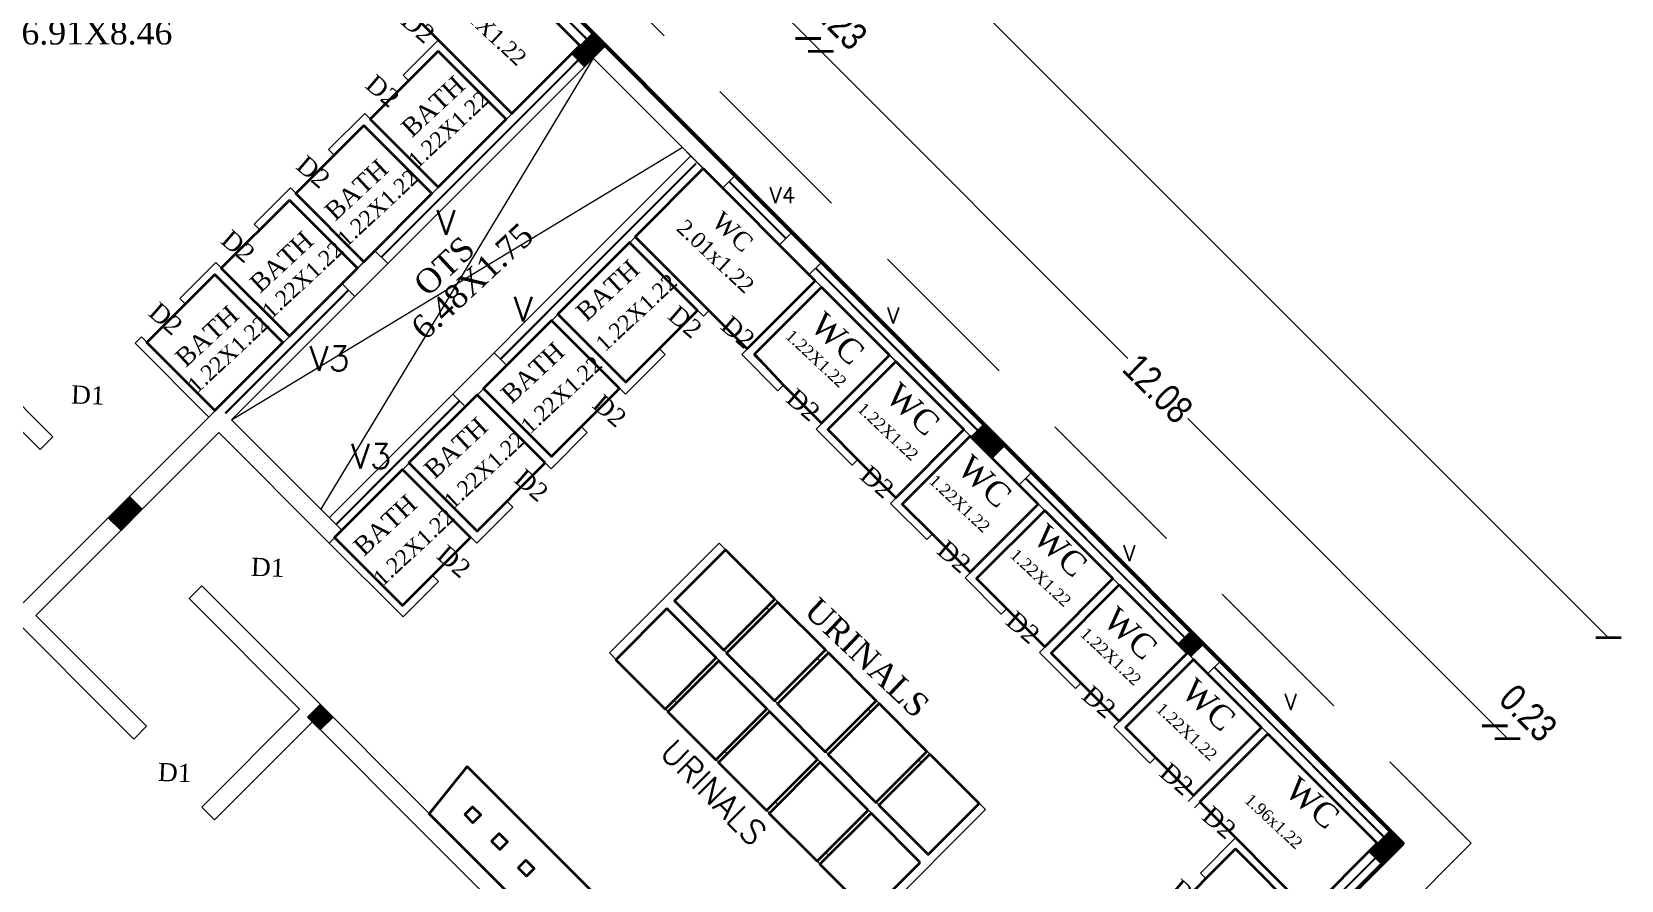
# Model space of a CAD drawing. Header units: metres. Extents: x 43 to 977, y 102 to 459.
# Drawn here: x 700.64 to 720.78, y 238.28 to 249.02 of the extents above; entities that cross this region are included whole.
import ezdxf

# ---------------------------------------------------------------- set-up
doc = ezdxf.new("R2010")
doc.units = ezdxf.units.M
doc.header["$MEASUREMENT"] = 0
doc.header["$PDMODE"] = 3
doc.linetypes.add('HIDDEN', pattern=[0.375, 0.25, -0.125])
doc.layers.get('0').update_dxf_attribs({"lineweight": 0})
doc.layers.get('Defpoints').update_dxf_attribs({"lineweight": 0})
doc.layers.add('BLK_1_FLR_2_BLT_UP_AREA_EXISTING', color=10, linetype='Continuous')
for name, color, linetype, lineweight in [('BLK_1_FLR_2_URINAL', 4, 'Continuous', 35), ('BLK_1_FLR_2_WASH', 4, 'Continuous', 35), ('BLK_1_FLR_2_WATER_CLOSET', 4, 'Continuous', 35), ('Column', 1, 'Continuous', 0), ('fence', 15, 'Continuous', 0), ('hatch', 7, 'Continuous', 0), ('ILAND', 7, 'Continuous', 0), ('TEXT', 130, 'Continuous', 0), ('WALL', 7, 'Continuous', 0), ('WIN', 13, 'Continuous', 0)]:
    doc.layers.add(name, color=color, linetype=linetype, lineweight=lineweight)
doc.styles.get("Standard").update_dxf_attribs({"font": 'romans.shx'})
doc.styles.add('style2', font='romantic.ttf')
doc.styles.add('visa', font='swissc.ttf')
doc.dimstyles.new('o3', dxfattribs={"dimscale": 0.23, "dimtxt": 0.9, "dimasz": 1, "dimexe": 5, "dimexo": 9, "dimgap": 0.23, "dimtad": 0, "dimzin": 3, "dimdsep": 46, "dimtxsty": 'visa', "dimblk": 'ARCHTICK', "dimcen": 0.09, "dimse1": 1, "dimse2": 1, "dimclrd": 7, "dimclre": 256, "dimclrt": 7, "dimadec": 0, "dimazin": 0, "dimtfac": 0.23, "dimtofl": 0, "dimtmove": 2, "dimatfit": 1, "dimldrblk": 'ARCHTICK', "dimfxl": 0, "dimtolj": 1, "dimtzin": 0, "dimarcsym": 0})
pattern_1 = [(135, (6078.251681, 1819.4022163), (0.0022447263868, 0.0022447263868), [])]

# ---------------------------------------------------------------- blocks, each defined once
blk = doc.blocks.new('_ArchTick')
at = {"color": 0, "const_width": 0.15}
blk.add_lwpolyline([(-0.5, -0.5), (0.5, 0.5)], dxfattribs=at)
blk = doc.blocks.new('*D301')
at = {"layer": 'Defpoints', "color": 0, "lineweight": 30}
for p in [(699.883, 254.96), (709.077, 250.337), (706.415, 247.674)]:
    blk.add_point(p, dxfattribs=at)
at = {"layer": 'WALL', "color": 7, "lineweight": -2}
for p, q in [((702.169, 257.245), (705.316, 254.098)), ((709.077, 250.337), (705.93, 253.484))]:
    blk.add_line(p, q, dxfattribs=at)
at = {"layer": 'WALL', "color": 7, "lineweight": -2, "xscale": 0.23, "yscale": 0.23, "zscale": 0.23}
for p, rotation in [((702.169, 257.245), 135.0000000061167), ((709.077, 250.337), 315.0000000061167)]:
    blk.add_blockref('_ArchTick', p, dxfattribs=dict(at, rotation=rotation))
at = {"layer": 'WALL', "color": 7, "insert": (705.623, 253.791), "char_height": 0.345, "attachment_point": 5, "rotation": 315, "style": 'visa'}
blk.add_mtext('\\A1;9.77', dxfattribs=at)
blk = doc.blocks.new('*D302')
at = {"layer": 'Defpoints', "color": 0, "lineweight": 30}
for p in [(709.239, 250.175), (706.415, 247.674), (706.605, 247.541)]:
    blk.add_point(p, dxfattribs=at)
at = {"layer": 'WALL', "color": 7, "lineweight": -2}
blk.add_line((709.077, 250.337), (709.239, 250.175), dxfattribs=at)
at = {"layer": 'WALL', "color": 7, "lineweight": -2, "xscale": 0.23, "yscale": 0.23, "zscale": 0.23}
for p, rotation in [((709.077, 250.337), 135.0000000061167), ((709.239, 250.175), 315.0000000061167)]:
    blk.add_blockref('_ArchTick', p, dxfattribs=dict(at, rotation=rotation))
at = {"layer": 'WALL', "color": 7, "insert": (709.483, 250.518), "char_height": 0.345, "attachment_point": 5, "rotation": 315, "style": 'visa'}
blk.add_mtext('\\A1;0.23', dxfattribs=at)
blk = doc.blocks.new('*D303')
at = {"layer": 'Defpoints', "color": 0, "lineweight": 30}
for p in [(710.477, 248.937), (706.605, 247.541), (707.694, 246.153)]:
    blk.add_point(p, dxfattribs=at)
at = {"layer": 'WALL', "color": 7, "lineweight": -2}
for p, q in [((709.239, 250.175), (709.559, 249.855)), ((710.477, 248.937), (710.158, 249.256))]:
    blk.add_line(p, q, dxfattribs=at)
at = {"layer": 'WALL', "color": 7, "lineweight": -2, "xscale": 0.23, "yscale": 0.23, "zscale": 0.23}
for p, rotation in [((709.239, 250.175), 135.0000000061167), ((710.477, 248.937), 315.0000000061167)]:
    blk.add_blockref('_ArchTick', p, dxfattribs=dict(at, rotation=rotation))
at = {"layer": 'WALL', "color": 7, "insert": (709.858, 249.556), "char_height": 0.345, "attachment_point": 5, "rotation": 315, "style": 'visa'}
blk.add_mtext('\\A1;1.75', dxfattribs=at)
blk = doc.blocks.new('*D304')
at = {"layer": 'Defpoints', "color": 0, "lineweight": 30}
for p in [(710.639, 248.775), (707.694, 246.153), (707.872, 246.008)]:
    blk.add_point(p, dxfattribs=at)
at = {"layer": 'WALL', "color": 7, "lineweight": -2}
blk.add_line((710.477, 248.937), (710.639, 248.775), dxfattribs=at)
at = {"layer": 'WALL', "color": 7, "lineweight": -2, "xscale": 0.23, "yscale": 0.23, "zscale": 0.23}
for p, rotation in [((710.477, 248.937), 135.0000000061167), ((710.639, 248.775), 315.0000000061167)]:
    blk.add_blockref('_ArchTick', p, dxfattribs=dict(at, rotation=rotation))
at = {"layer": 'WALL', "color": 7, "insert": (710.862, 249.156), "char_height": 0.345, "attachment_point": 5, "rotation": 315, "style": 'visa'}
blk.add_mtext('\\A1;0.23', dxfattribs=at)
blk = doc.blocks.new('*D305')
at = {"layer": 'Defpoints', "color": 0, "lineweight": 30}
for p in [(707.872, 246.008), (719.179, 240.235), (716.837, 237.894)]:
    blk.add_point(p, dxfattribs=at)
at = {"layer": 'WALL', "color": 7, "lineweight": -2}
for p, q in [((710.639, 248.775), (714.527, 244.887)), ((719.179, 240.235), (715.29, 244.124))]:
    blk.add_line(p, q, dxfattribs=at)
at = {"layer": 'WALL', "color": 7, "lineweight": -2, "xscale": 0.23, "yscale": 0.23, "zscale": 0.23}
for p, rotation in [((710.639, 248.775), 135.0000000061167), ((719.179, 240.235), 315.0000000061167)]:
    blk.add_blockref('_ArchTick', p, dxfattribs=dict(at, rotation=rotation))
at = {"layer": 'WALL', "color": 7, "insert": (714.909, 244.505), "char_height": 0.345, "attachment_point": 5, "rotation": 315, "style": 'visa'}
blk.add_mtext('\\A1;12.08', dxfattribs=at)
blk = doc.blocks.new('*D306')
at = {"layer": 'Defpoints', "color": 0, "lineweight": 30}
for p in [(719.34, 240.074), (716.837, 237.894), (716.999, 237.732)]:
    blk.add_point(p, dxfattribs=at)
at = {"layer": 'WALL', "color": 7, "lineweight": -2}
blk.add_line((719.179, 240.235), (719.34, 240.074), dxfattribs=at)
at = {"layer": 'WALL', "color": 7, "lineweight": -2, "xscale": 0.23, "yscale": 0.23, "zscale": 0.23}
for p, rotation in [((719.179, 240.235), 135.0000000061167), ((719.34, 240.074), 315.0000000061167)]:
    blk.add_blockref('_ArchTick', p, dxfattribs=dict(at, rotation=rotation))
at = {"layer": 'WALL', "color": 7, "insert": (719.601, 240.397), "char_height": 0.345, "attachment_point": 5, "rotation": 315, "style": 'visa'}
blk.add_mtext('\\A1;0.23', dxfattribs=at)
blk = doc.blocks.new('*D320')
at = {"layer": 'Defpoints', "color": 0, "lineweight": 30}
for p in [(692.388, 264.371), (720.616, 241.35), (718.015, 238.748)]:
    blk.add_point(p, dxfattribs=at)
at = {"layer": 'WALL', "color": 7, "lineweight": -2}
for p, q in [((694.989, 266.973), (707.415, 254.549)), ((720.616, 241.35), (708.19, 253.774))]:
    blk.add_line(p, q, dxfattribs=at)
at = {"layer": 'WALL', "color": 7, "lineweight": -2, "xscale": 0.23, "yscale": 0.23, "zscale": 0.23}
for p, rotation in [((694.989, 266.973), 135.0046357792253), ((720.616, 241.35), 315.0046357792253)]:
    blk.add_blockref('_ArchTick', p, dxfattribs=dict(at, rotation=rotation))
at = {"layer": 'WALL', "color": 7, "insert": (707.803, 254.162), "char_height": 0.345, "attachment_point": 5, "rotation": 315.0046, "style": 'visa'}
blk.add_mtext('\\A1;36.24', dxfattribs=at)
blk = doc.blocks.new('*D350')
at = {"layer": 'Defpoints', "color": 0, "lineweight": 30}
for p in [(717.638, 239.125), (717.476, 238.964), (719.75, 237.013)]:
    blk.add_point(p, dxfattribs=at)
at = {"layer": 'WALL', "color": 7, "lineweight": -2}
blk.add_line((719.588, 236.851), (719.75, 237.013), dxfattribs=at)
at = {"layer": 'WALL', "color": 7, "lineweight": -2, "xscale": 0.23, "yscale": 0.23, "zscale": 0.23}
for p, rotation in [((719.588, 236.851), 225.0000000038842), ((719.75, 237.013), 45.0000000038842)]:
    blk.add_blockref('_ArchTick', p, dxfattribs=dict(at, rotation=rotation))
at = {"layer": 'WALL', "color": 7, "insert": (719.451, 237.172), "char_height": 0.345, "attachment_point": 5, "rotation": 45, "style": 'visa'}
blk.add_mtext('\\A1;0.23', dxfattribs=at)
blk = doc.blocks.new('*D351')
at = {"layer": 'Defpoints', "color": 0, "lineweight": 30}
for p in [(717.557, 238.883), (716.687, 238.028), (718.726, 235.989)]:
    blk.add_point(p, dxfattribs=at)
at = {"layer": 'WALL', "color": 7, "lineweight": -2}
for p, q in [((719.588, 236.851), (719.458, 236.72)), ((718.726, 235.989), (718.857, 236.12))]:
    blk.add_line(p, q, dxfattribs=at)
at = {"layer": 'WALL', "color": 7, "lineweight": -2, "xscale": 0.23, "yscale": 0.23, "zscale": 0.23}
for p, rotation in [((719.588, 236.851), 45.00000000405316), ((718.726, 235.989), 225.0000000040532)]:
    blk.add_blockref('_ArchTick', p, dxfattribs=dict(at, rotation=rotation))
at = {"layer": 'WALL', "color": 7, "insert": (719.157, 236.42), "char_height": 0.345, "attachment_point": 5, "rotation": 45, "style": 'visa'}
blk.add_mtext('\\A1;1.22', dxfattribs=at)
blk = doc.blocks.new('*D364')
at = {"layer": 'Defpoints', "color": 0, "lineweight": 30}
for p in [(717.853, 238.91), (720.298, 236.529), (705.867, 226.6)]:
    blk.add_point(p, dxfattribs=at)
at = {"layer": 'WALL', "color": 7, "lineweight": -2}
for p, q in [((720.298, 236.529), (714.681, 230.761)), ((708.312, 224.22), (713.929, 229.988))]:
    blk.add_line(p, q, dxfattribs=at)
at = {"layer": 'WALL', "color": 7, "lineweight": -2, "xscale": 0.23, "yscale": 0.23, "zscale": 0.23}
for p, rotation in [((720.298, 236.529), 45.76370791431038), ((708.312, 224.22), 225.7637079143104)]:
    blk.add_blockref('_ArchTick', p, dxfattribs=dict(at, rotation=rotation))
at = {"layer": 'WALL', "color": 7, "insert": (714.305, 230.375), "char_height": 0.345, "attachment_point": 5, "rotation": 45.7637, "style": 'visa'}
blk.add_mtext('\\A1;17.18', dxfattribs=at)

msp = doc.modelspace()

# ---------------------------------------------------------------- hatches: boundary and pattern name
at = {"layer": 'hatch'}
h = msp.add_hatch(dxfattribs=at)
h.set_pattern_fill('ANSI31', color=256, scale=0.025396, angle=90, style=0)
h.set_pattern_definition(pattern_1)
h.paths.add_polyline_path([(707.48246, 248.74168), (707.64408, 248.58006), (707.91345, 248.84943), (707.75183, 249.01105)])
h = msp.add_hatch(dxfattribs=at)
h.set_pattern_fill('ANSI31', color=256, scale=0.025396, angle=90, style=0)
h.set_pattern_definition(pattern_1)
h.paths.add_polyline_path([(707.48246, 248.74168), (707.64408, 248.58006), (707.91345, 248.84943), (707.75183, 249.01105)])
h = msp.add_hatch(dxfattribs=at)
h.set_pattern_fill('ANSI31', color=256, scale=0.025396, angle=180, style=0)
h.set_pattern_definition([(225, (6083.3133247, -1326.7650053), (0.0022447263868, -0.0022447263868), [])])
h.paths.add_polyline_path([(712.81347, 243.62616), (712.97509, 243.78778), (712.70573, 244.05715), (712.54411, 243.89553)])
h = msp.add_hatch(dxfattribs=at)
h.set_pattern_fill('ANSI31', color=256, scale=0.025396, angle=90, style=0)
h.set_pattern_definition([(135, (6072.3794767, 1813.530012), (0.0022447263868, 0.0022447263868), [])])
h.paths.add_polyline_path([(701.61026, 242.86948), (701.77188, 242.70786), (702.04124, 242.97722), (701.87962, 243.13884)])
h = msp.add_hatch(dxfattribs=at)
h.set_pattern_fill('ANSI31', color=256, scale=0.025396, angle=90, style=0)
h.set_pattern_definition([(315, (2285.880569, 5611.7733282), (0.0022447263868, 0.0022447263868), [])])
h.paths.add_polyline_path([(715.4894, 241.27348), (715.32778, 241.4351), (715.16616, 241.27348), (715.32778, 241.11186)])
h = msp.add_hatch(dxfattribs=at)
h.set_pattern_fill('ANSI31', color=256, scale=0.025396, angle=90, style=0)
h.set_pattern_definition([(135, (6074.904794, 1811.004695), (0.0022447263868, 0.0022447263868), [])])
h.paths.add_polyline_path([(704.45882, 240.34416), (704.29719, 240.50578), (704.13557, 240.34416), (704.29719, 240.18254)])
h = msp.add_hatch(dxfattribs=at)
h.set_pattern_fill('ANSI31', color=256, scale=0.025396, angle=90, style=0)
h.set_pattern_definition([(315, (2288.4058863, 5609.248011), (0.0022447263868, 0.0022447263868), [])])
h.paths.add_polyline_path([(718.01472, 238.74816), (717.8531, 238.90978), (717.58373, 238.64041), (717.74535, 238.47879)])

# ---------------------------------------------------------------- linework, layer by layer
at = {"layer": 'BLK_1_FLR_2_BLT_UP_AREA_EXISTING', "color": 26, "lineweight": 50}
msp.add_lwpolyline([(666.76249, 238.74609), (692.38757, 264.37116), (718.01264, 238.74609), (705.86208, 226.59552)], dxfattribs=at)
at = {"layer": 'BLK_1_FLR_2_URINAL', "color": 235, "lineweight": 35, "ltscale": 20}
for points in [[(710.05544, 241.83812), (709.43101, 242.46255), (708.78452, 241.81607), (709.40896, 241.19164)], [(708.68665, 241.7182), (708.04017, 241.07171), (708.6646, 240.44728), (709.31108, 241.09376)], [(710.09136, 241.8022), (709.44487, 241.15572), (710.05135, 240.54925), (710.69783, 241.19573)], [(709.347, 241.05785), (708.70052, 240.41137), (709.30699, 239.80489), (709.95347, 240.45137)], [(710.73375, 241.15981), (710.08727, 240.51333), (710.69374, 239.90686), (711.34022, 240.55334)], [(711.37614, 240.51742), (710.72966, 239.87094), (711.33613, 239.26446), (711.98261, 239.91095)], [(710.59586, 239.80898), (709.98939, 240.41545), (709.34291, 239.76897), (709.94938, 239.1625)], [(712.01853, 239.87503), (711.37205, 239.22855), (711.99648, 238.60412), (712.64296, 239.2506)], [(711.23826, 239.16659), (710.63178, 239.77306), (709.9853, 239.12658), (710.59177, 238.52011)], [(711.8986, 238.50624), (711.27417, 239.13067), (710.62769, 238.48419), (711.25212, 237.85976)]]:
    msp.add_lwpolyline(points, close=True, dxfattribs=at)
at = {"layer": 'BLK_1_FLR_2_WASH', "color": 55, "lineweight": 35, "ltscale": 20}
msp.add_lwpolyline([(706.1557, 239.72058), (705.67623, 239.12258), (710.93518, 233.86363), (711.47391, 234.40237)], close=True, dxfattribs=at)
at = {"layer": 'BLK_1_FLR_2_WASH', "color": 60, "lineweight": 35}
for points in [[(706.12631, 239.11365), (706.22389, 239.21124), (706.32891, 239.10622), (706.23132, 239.00863)], [(706.46536, 238.7746), (706.56294, 238.87219), (706.66796, 238.76717), (706.57037, 238.66959)], [(706.8044, 238.43556), (706.90199, 238.53314), (707.00701, 238.42812), (706.90942, 238.33054)]]:
    msp.add_lwpolyline(points, close=True, dxfattribs=at)
at = {"layer": 'BLK_1_FLR_2_WATER_CLOSET', "color": 2, "lineweight": 35, "ltscale": 20}
for points in [[(706.16897, 250.2665), (705.307, 249.40452), (705.7868, 248.92472), (705.79026, 248.92126), (706.72407, 247.98745), (707.58604, 248.84943)], [(705.79026, 248.7776), (704.92829, 247.91562), (705.79026, 247.05365), (706.65224, 247.91562)], [(704.84748, 247.83481), (703.9855, 246.97284), (704.84748, 246.11086), (705.70945, 246.97284)], [(703.90469, 246.89203), (703.04272, 246.03005), (703.90469, 245.16808), (704.76667, 246.03005)], [(702.96191, 245.94924), (702.09993, 245.08727), (702.96191, 244.22529), (703.82388, 245.08727)]]:
    msp.add_lwpolyline(points, close=True, dxfattribs=at)
at = {"layer": 'BLK_1_FLR_2_WATER_CLOSET', "color": 1, "lineweight": 35, "ltscale": 20}
for points in [[(709.14661, 247.28886), (708.28463, 246.42689), (709.21844, 245.49308), (709.7033, 245.00822), (710.56528, 245.87019)], [(709.07478, 245.49308), (708.2128, 246.35506), (707.30593, 245.44819), (708.16791, 244.58621)], [(711.50806, 244.92741), (710.64609, 245.78938), (709.79654, 244.93984), (710.16123, 244.5503), (710.64609, 244.06543)], [(708.0871, 244.5054), (707.22512, 245.36738), (706.36315, 244.5054), (707.22512, 243.64343)], [(711.58887, 244.8466), (710.7269, 243.98462), (711.10401, 243.60751), (711.58887, 243.12265), (712.45085, 243.98462)], [(707.14431, 243.56262), (706.28234, 244.42459), (705.42036, 243.56262), (706.28234, 242.70064)], [(712.53166, 243.90381), (711.66968, 243.04184), (712.0468, 242.66473), (712.53166, 242.17986), (713.39363, 243.04184)], [(706.20153, 242.61983), (705.33955, 243.48181), (704.47758, 242.61983), (705.33955, 241.75786)], [(713.47444, 242.96103), (712.61247, 242.09905), (712.98958, 241.72194), (713.47444, 241.23708), (714.33642, 242.09905)], [(714.41723, 242.01824), (713.55525, 241.15627), (713.93237, 240.77916), (714.41723, 240.29429), (715.2792, 241.15627)], [(715.36001, 241.07546), (714.49804, 240.21348), (714.87515, 239.83637), (715.36001, 239.35151), (716.22199, 240.21348)], [(716.3028, 240.13267), (715.44082, 239.2707), (716.82534, 237.88618), (717.68731, 238.74816)], [(715.89153, 238.67633), (715.02956, 237.81435), (715.89153, 236.95238), (716.75351, 237.81435)]]:
    msp.add_lwpolyline(points, close=True, dxfattribs=at)
at = {"layer": 'Column'}
for points in [[(707.48246, 248.74168), (707.75183, 249.01105), (707.91345, 248.84943), (707.64408, 248.58006), (707.48246, 248.74168)], [(712.54411, 243.89553), (712.81347, 243.62616), (712.97509, 243.78778), (712.70573, 244.05715), (712.54411, 243.89553)], [(701.61026, 242.86948), (701.87962, 243.13884), (702.04124, 242.97722), (701.77188, 242.70786), (701.61026, 242.86948)], [(715.32778, 241.11186), (715.4894, 241.27348), (715.32778, 241.4351), (715.16616, 241.27348), (715.32778, 241.11186)], [(704.13557, 240.34416), (704.29719, 240.50578), (704.45882, 240.34416), (704.29719, 240.18254), (704.13557, 240.34416)], [(717.74535, 238.47879), (718.01472, 238.74816), (717.8531, 238.90978), (717.58373, 238.64041), (717.74535, 238.47879)]]:
    msp.add_lwpolyline(points, dxfattribs=at)
at = {"layer": 'fence', "linetype": 'HIDDEN', "ltscale": 8}
for p, q in [((692.38964, 265.23521), (718.87669, 238.74816)), ((718.87669, 238.74816), (706.72136, 226.59283))]:
    msp.add_line(p, q, dxfattribs=at)
at = {"layer": 'ILAND', "color": 5, "ltscale": 45}
msp.add_line((705.6804, 239.12258), (706.15987, 239.72058), dxfattribs=at)
at = {"layer": 'WALL'}
for p, q in [((694.70144, 250.10153), (700.9099, 243.89307)), ((707.32084, 249.44204), (707.75183, 249.01105)), ((707.15922, 249.28041), (707.59021, 248.84943)), ((705.79443, 248.92126), (705.34548, 248.47231)), ((705.79443, 248.92126), (706.72823, 247.98745)), ((707.75183, 249.01105), (707.91345, 248.84943)), ((707.75183, 249.01105), (707.91345, 248.84943)), ((700.53279, 241.79201), (707.48246, 248.74168)), ((703.01072, 244.26993), (707.59021, 248.84943)), ((703.01072, 244.26993), (707.58996, 248.84918)), ((703.01097, 244.27019), (707.59021, 248.84943)), ((703.01097, 244.27019), (707.59021, 248.84943)), ((705.79443, 248.7776), (705.41731, 248.40048)), ((705.79443, 248.7776), (706.6564, 247.91562)), ((706.01064, 248.70504), (706.72823, 247.98745)), ((707.91345, 248.84943), (708.34444, 248.41844)), ((703.17259, 244.10857), (707.75183, 248.68781)), ((703.17259, 244.10857), (707.75183, 248.68781)), ((705.93881, 248.63321), (706.6564, 247.91562)), ((707.75183, 248.68781), (710.11553, 246.32411)), ((705.34548, 248.47231), (705.41731, 248.40048)), ((704.86062, 247.98745), (704.4027, 247.52953)), ((704.86062, 247.98745), (705.79443, 247.05365)), ((704.85164, 247.83481), (704.47453, 247.4577)), ((704.85164, 247.83481), (705.71362, 246.97284)), ((704.4027, 247.52953), (704.47453, 247.4577)), ((704.41088, 242.87027), (708.99012, 247.44952)), ((704.41088, 242.54703), (709.15174, 247.28789)), ((709.39497, 247.04467), (709.55659, 247.20629)), ((703.91784, 247.04467), (703.45991, 246.58674)), ((703.90886, 246.89203), (703.53174, 246.51491)), ((703.90886, 246.89203), (704.77083, 246.03005)), ((703.91784, 247.04467), (704.85164, 246.11086)), ((710.65426, 246.10862), (710.06165, 246.70122)), ((703.45991, 246.58674), (703.53174, 246.51491)), ((709.90003, 246.5396), (710.49264, 245.947)), ((710.11553, 246.32411), (710.27715, 246.48573)), ((708.21793, 246.35409), (709.15174, 245.42028)), ((708.28977, 246.42592), (709.22357, 245.49211)), ((702.97505, 246.10188), (702.51713, 245.64396)), ((702.97505, 246.10188), (703.90886, 245.16808)), ((705.15093, 246.08691), (704.98931, 246.24853)), ((710.49264, 245.947), (710.65426, 246.10862)), ((710.49264, 245.947), (710.65426, 246.10862)), ((710.65426, 246.10862), (713.31426, 243.44862)), ((702.96607, 245.94924), (702.58896, 245.57213)), ((702.96607, 245.94924), (703.82805, 245.08727)), ((710.49264, 245.947), (713.15264, 243.287)), ((704.73466, 245.67064), (704.57304, 245.83226)), ((709.6366, 244.93542), (710.57041, 245.86923)), ((709.78924, 244.92644), (710.65122, 245.78842)), ((702.51713, 245.64396), (702.58896, 245.57213)), ((709.15174, 245.56395), (709.22357, 245.49211)), ((709.15174, 245.42028), (709.22357, 245.49211)), ((699.02433, 245.4554), (700.74828, 243.73145)), ((707.23026, 245.36641), (708.16406, 244.4326)), ((707.31107, 245.44722), (708.17304, 244.58524)), ((702.03227, 245.1591), (701.95146, 245.07829)), ((701.95146, 245.07829), (702.88526, 244.14448)), ((702.03227, 245.1591), (702.96607, 244.22529)), ((708.16406, 244.4326), (708.66688, 244.93542)), ((708.17304, 244.58524), (708.59505, 245.00725)), ((708.59505, 245.00725), (708.66688, 244.93542)), ((709.6366, 244.93542), (710.09453, 244.4775)), ((709.78924, 244.92644), (710.16636, 244.54933)), ((710.57939, 243.99264), (711.51319, 244.92644)), ((710.73203, 243.98366), (711.594, 244.84563)), ((706.36828, 244.50443), (707.23026, 243.64246)), ((710.09453, 244.4775), (710.16636, 244.54933)), ((705.97138, 244.43732), (706.133, 244.2757)), ((706.28747, 244.42362), (707.22128, 243.48982)), ((700.53279, 241.79201), (702.84935, 244.10857)), ((703.17259, 244.10857), (704.5725, 242.70865)), ((700.69441, 241.63039), (703.01097, 243.94694)), ((700.74828, 243.73145), (700.9099, 243.89307)), ((703.01097, 243.94694), (704.41088, 242.54703)), ((707.22128, 243.48982), (707.6792, 243.94774)), ((707.23026, 243.64246), (707.60737, 244.01957)), ((707.60737, 244.01957), (707.6792, 243.94774)), ((710.57939, 243.99264), (711.03731, 243.53471)), ((710.73203, 243.98366), (711.10914, 243.60654)), ((711.52217, 243.04985), (712.45598, 243.98366)), ((711.67481, 243.04087), (712.53679, 243.90285)), ((705.34468, 243.48084), (706.27849, 242.54703)), ((705.4255, 243.56165), (706.28747, 242.69967)), ((711.03731, 243.53471), (711.10914, 243.60654)), ((713.15264, 243.287), (713.31426, 243.44862)), ((698.86945, 243.13211), (701.9335, 240.06806)), ((706.28747, 242.69967), (706.66458, 243.07679)), ((706.66458, 243.07679), (706.73642, 243.00496)), ((706.27849, 242.54703), (706.73642, 243.00496)), ((711.52217, 243.04985), (711.9801, 242.59193)), ((711.67481, 243.04087), (712.05193, 242.66376)), ((712.46496, 242.10707), (713.39876, 243.04087)), ((712.46496, 242.10707), (713.39876, 243.04087)), ((712.6176, 242.09809), (713.47957, 242.96006)), ((712.6176, 242.09809), (713.47957, 242.96006)), ((711.9801, 242.59193), (712.05193, 242.66376)), ((704.41088, 242.54703), (705.34468, 241.61323)), ((704.48271, 242.61886), (705.34468, 241.75689)), ((707.95936, 241.15787), (709.3502, 242.54871)), ((708.78452, 241.82142), (709.43101, 242.4679)), ((709.3502, 242.54871), (712.72377, 239.17513)), ((705.34468, 241.75689), (705.7218, 242.134)), ((705.34468, 241.61323), (705.79363, 242.06217)), ((705.7218, 242.134), (705.79363, 242.06217)), ((712.46496, 242.10707), (712.92288, 241.64914)), ((712.6176, 242.09809), (712.99471, 241.72097)), ((713.40774, 241.16428), (714.34155, 242.09809)), ((713.40774, 241.16428), (714.34155, 242.09809)), ((702.63385, 241.84588), (702.79547, 242.0075)), ((702.79547, 242.0075), (711.87315, 232.92983)), ((713.56038, 241.1553), (714.42236, 242.01728)), ((713.56038, 241.1553), (714.42236, 242.01728)), ((702.63385, 241.84588), (704.03456, 240.44517)), ((708.04017, 241.07706), (708.68665, 241.72354)), ((711.8986, 238.51158), (708.68665, 241.72354)), ((708.78452, 241.82142), (711.99648, 238.60946)), ((709.94769, 241.73572), (709.40896, 241.19698)), ((709.98361, 241.6998), (709.44487, 241.16107)), ((709.94769, 241.73572), (709.98361, 241.6998)), ((712.92288, 241.64914), (712.99471, 241.72097)), ((715.11229, 241.65059), (715.70489, 241.05798)), ((700.69441, 241.63039), (702.09512, 240.22968)), ((715.54327, 240.89636), (714.95067, 241.48897)), ((711.33293, 237.78429), (707.95936, 241.15787)), ((708.77235, 240.56037), (709.31108, 241.09911)), ((708.80826, 240.52446), (709.347, 241.06319)), ((710.59008, 241.09333), (710.05135, 240.55459)), ((710.626, 241.05741), (710.08727, 240.51868)), ((710.59008, 241.09333), (710.626, 241.05741)), ((713.40774, 241.16428), (713.86567, 240.70636)), ((713.56038, 241.1553), (713.9375, 240.77819)), ((714.35053, 240.2215), (715.28433, 241.1553)), ((714.35053, 240.2215), (715.28433, 241.1553)), ((714.50317, 240.21252), (715.36514, 241.07449)), ((714.50317, 240.21252), (715.36514, 241.07449)), ((715.54327, 240.89636), (715.70489, 241.05798)), ((713.86567, 240.70636), (713.9375, 240.77819)), ((704.03456, 240.44517), (702.79547, 239.20608)), ((708.77235, 240.56037), (708.80826, 240.52446)), ((709.41474, 239.91798), (709.95347, 240.45672)), ((711.23248, 240.45094), (710.69374, 239.9122)), ((711.23248, 240.45094), (711.26839, 240.41502)), ((704.19618, 240.28355), (702.95709, 239.04446)), ((709.45065, 239.88207), (709.98939, 240.4208)), ((711.26839, 240.41502), (710.72966, 239.87629)), ((701.9335, 240.06806), (702.09512, 240.22968)), ((714.35053, 240.2215), (714.80845, 239.76357)), ((714.50317, 240.21252), (714.88028, 239.8354)), ((715.29331, 239.27871), (716.22712, 240.21252)), ((715.29331, 239.27871), (716.22712, 240.21252)), ((715.37412, 239.1979), (716.30793, 240.13171)), ((709.41474, 239.91798), (709.45065, 239.88207)), ((706.15987, 239.72058), (711.47807, 234.40237)), ((710.05713, 239.27559), (710.59586, 239.81432)), ((710.09305, 239.23967), (710.63178, 239.77841)), ((711.87487, 239.80854), (711.33613, 239.26981)), ((711.91078, 239.77263), (711.37205, 239.23389)), ((711.87487, 239.80854), (711.91078, 239.77263)), ((714.80845, 239.76357), (714.88028, 239.8354)), ((710.05713, 239.27559), (710.09305, 239.23967)), ((712.64296, 239.25594), (711.99648, 238.60946)), ((717.42211, 239.34077), (718.01472, 238.74816)), ((702.95709, 239.04446), (702.79547, 239.20608)), ((710.69952, 238.6332), (711.23826, 239.17193)), ((710.73544, 238.59728), (711.27417, 239.13602)), ((712.72377, 239.17513), (711.33293, 237.78429)), ((717.26049, 239.17915), (717.69148, 238.74816)), ((705.62383, 238.85591), (705.78545, 238.69429)), ((710.69952, 238.6332), (710.73544, 238.59728)), ((718.01472, 238.74816), (711.58491, 232.31835)), ((718.01472, 238.74816), (711.58491, 232.31835)), ((717.69148, 238.74816), (711.87315, 232.92983)), ((717.69148, 238.74816), (711.87315, 232.92983)), ((715.89666, 238.81902), (715.44772, 238.37008)), ((715.89666, 238.67536), (715.51955, 238.29825)), ((715.89666, 238.81902), (716.83047, 237.88522)), ((715.89666, 238.67536), (716.75864, 237.81339)), ((717.58373, 238.64041), (717.74535, 238.47879)), ((711.8986, 238.51158), (711.25212, 237.8651)), ((715.44772, 238.37008), (715.51955, 238.29825))]:
    msp.add_line(p, q, dxfattribs=at)
at = {"layer": 'WALL', "color": 7}
for points in [[(704.19618, 240.28355), (705.62383, 238.85591)], [(705.78545, 238.69429), (711.71153, 232.76821), (711.42329, 232.47997)]]:
    msp.add_lwpolyline(points, dxfattribs=at)
at = {"layer": 'WIN', "color": 7, "lineweight": 9}
for p, q in [((707.75183, 248.68781), (704.30393, 242.97722)), ((703.17259, 244.10857), (708.88317, 247.55647))]:
    msp.add_line(p, q, dxfattribs=at)
at = {"layer": 'WIN', "color": 7}
for p, q in [((708.34444, 248.41844), (710.06165, 246.70122)), ((709.90003, 246.5396), (708.6138, 247.82583)), ((710.27715, 246.48573), (709.55659, 247.20629)), ((709.39497, 247.04467), (710.11553, 246.32411)), ((710.65426, 246.10862), (712.45229, 244.31059)), ((712.29067, 244.14897), (710.49264, 245.947)), ((706.66048, 244.79664), (706.49886, 244.95826)), ((714.95067, 241.48897), (713.15264, 243.287)), ((713.31426, 243.44862), (715.11229, 241.65059)), ((715.70489, 241.05798), (717.42211, 239.34077)), ((717.26049, 239.17915), (715.54327, 240.89636))]:
    msp.add_line(p, q, dxfattribs=at)
at = {"layer": 'WIN', "const_width": 0.0254}
for points in [[(707.67102, 248.93024), (705.52282, 251.07844)], [(707.77915, 248.87675), (705.07012, 246.16772)], [(709.05785, 247.35562), (706.57967, 244.87745)], [(710.19634, 246.40492), (709.47578, 247.12548)], [(710.57345, 246.02781), (712.62492, 243.97634)], [(704.65385, 245.75145), (703.09153, 244.18912)], [(706.05849, 244.34733), (704.49616, 242.785)], [(713.23345, 243.36781), (715.24697, 241.35429)], [(715.62408, 240.97717), (717.77229, 238.82897)], [(717.66454, 238.5596), (715.40186, 236.29692)]]:
    msp.add_lwpolyline(points, dxfattribs=at)

# ---------------------------------------------------------------- texts
at = {"layer": 'ILAND'}
msp.add_text('URINALS', height=0.304754, rotation=315, dxfattribs=at).set_placement((708.58107, 239.87631))
at = {"layer": 'TEXT', "color": 4, "style": 'style2'}
for s, height, rotation, p in [('1.81X1.22', 0.2, 316.979851, (705.86132, 249.44664)), ('D2', 0.23, 319.200057, (705.29974, 249.13542)), ('D2', 0.23, 319.200057, (704.85076, 248.32466)), ('BATH', 0.23, 42.890791, (705.45672, 247.67201)), ('1.22X1.22', 0.2, 42.890791, (705.52238, 247.27937)), ('D2', 0.23, 319.200057, (703.97262, 247.30044)), ('BATH', 0.23, 42.890791, (704.4861, 246.61629)), ('1.22X1.22', 0.2, 42.890791, (704.62359, 246.28514)), ('WC', 0.23, 316.979851, (709.23846, 246.59727)), ('D2', 0.23, 319.200057, (703.02013, 246.35739)), ('BATH', 0.23, 42.890791, (703.53575, 245.70545)), ('6.48X1.75', 0.3, 42.944287, (705.62264, 245.10165)), ('2.01x1.22', 0.2, 316.979851, (708.79564, 246.51849)), ('1.22X1.22', 0.2, 42.890791, (703.67325, 245.3743)), ('OTS', 0.3, 42.944287, (705.65514, 245.6557)), ('BATH', 0.23, 42.890791, (707.66932, 245.34258)), ('1.22X1.22', 0.2, 42.890791, (707.90088, 244.96044)), ('D2', 0.23, 319.200057, (702.10374, 245.44172)), ('BATH', 0.23, 42.890791, (702.5915, 244.76257)), ('D2', 0.23, 319.200057, (708.68371, 245.40197)), ('WC', 0.3, 316.979851, (710.48115, 245.27863)), ('1.22X1.22', 0.2, 42.890791, (702.729, 244.43143)), ('D2', 0.23, 319.200057, (709.35374, 245.27164)), ('BATH', 0.23, 42.890791, (706.71959, 244.30086)), ('1.22X1.22', 0.15, 316.979851, (710.17851, 245.15621)), ('1.22X1.22', 0.2, 42.890791, (706.95115, 243.91872)), ('D1', 0.23, 357.807084, (701.13577, 244.31642)), ('D2', 0.23, 319.200057, (710.1804, 244.35057)), ('WC', 0.3, 316.979851, (711.43603, 244.38177)), ('D2', 0.23, 319.200057, (707.72797, 244.27584)), ('1.22X1.22', 0.15, 316.979851, (711.08829, 244.23269)), ('BATH', 0.23, 42.890791, (705.74505, 243.34858)), ('1.22X1.22', 0.2, 42.890791, (705.97662, 242.96644)), ('WC', 0.3, 316.979851, (712.34506, 243.47027)), ('D2', 0.23, 319.200057, (706.73749, 243.33267)), ('D2', 0.23, 319.200057, (711.11647, 243.37551)), ('1.22X1.22', 0.15, 316.979851, (711.99732, 243.3212)), ('BATH', 0.23, 42.890791, (704.8496, 242.3716)), ('1.22X1.22', 0.2, 42.890791, (705.08117, 241.98947)), ('WC', 0.3, 316.979851, (713.30424, 242.59188)), ('D2', 0.23, 319.200057, (705.75459, 242.36749)), ('D2', 0.23, 319.200057, (712.09176, 242.42922)), ('1.22X1.22', 0.15, 316.979851, (713.02379, 242.38173)), ('D1', 0.23, 357.807084, (703.41477, 242.13495)), ('URINALS', 0.3, 316.593219, (710.40903, 241.66413)), ('D2', 0.23, 319.200057, (712.96406, 241.53324)), ('WC', 0.3, 316.979851, (714.19131, 241.54572)), ('1.22X1.22', 0.15, 316.979851, (713.91163, 241.3847)), ('WC', 0.3, 316.979851, (715.18269, 240.64103)), ('D2', 0.23, 319.200057, (713.92775, 240.59033)), ('1.22X1.22', 0.15, 316.979851, (714.8738, 240.43223)), ('D1', 0.23, 357.807084, (702.23623, 239.53729)), ('D2', 0.23, 319.200057, (714.91094, 239.61356)), ('WC', 0.3, 318.885789, (716.49311, 239.38715)), ('1.96x1.22', 0.15, 316.979851, (715.99351, 239.28111)), ('D2', 0.23, 319.200057, (715.45071, 239.06332)), ('D2', 0.23, 319.200057, (715.04414, 238.1392))]:
    msp.add_text(s, height=height, rotation=rotation, dxfattribs=at).set_placement(p)
msp.add_text('6.91X8.46', height=0.3, dxfattribs=at).set_placement((700.50985, 248.86126))
at = {"layer": 'WALL'}
for s, height, p in [('V4', 0.203169, (709.98568, 246.85268)), ('V', 0.31304, (705.76911, 246.45105)), ('V', 0.31304, (706.74772, 245.35235)), ('V', 0.20317, (711.47651, 245.32891)), ('V3', 0.313036, (704.16049, 244.73061)), ('V3', 0.313036, (704.68535, 243.49178)), ('V', 0.20317, (714.46895, 242.31923)), ('V', 0.20317, (716.51407, 240.43547))]:
    msp.add_text(s, height=height, dxfattribs=at).set_placement(p)

# ---------------------------------------------------------------- dimensions: what is measured, and where the dimension line sits
for p1, p2, distance, picture, middle in [((692.38757, 264.37116), (718.01472, 238.74816), 3.67933, '*D320', (707.80261, 254.16155)), ((705.86742, 226.60024), (717.8531, 238.90978), -3.41202, '*D364', (714.30487, 230.37472))]:
    dim = msp.add_aligned_dim(p1=p1, p2=p2, distance=distance, dimstyle='o3', override={"dimtxt": 1.5, "dimpost": '\\X'}, dxfattribs=at)
    dim.commit()
    dim.dimension.update_dxf_attribs({"geometry": picture, "text_midpoint": middle})
for base, p1, p2, angle, picture, middle in [((709.0774, 250.33662), (699.88333, 254.96018), (706.4147, 247.67392), 135, '*D301', (705.62299, 253.79102)), ((710.47731, 248.93671), (706.60519, 247.54117), (707.694, 246.15339), 135, '*D303', (709.85817, 249.55585)), ((719.17867, 240.23535), (707.87226, 246.00842), (716.83731, 237.89399), 135, '*D305', (714.9088, 244.50522)), ((718.72645, 235.98924), (717.55679, 238.88284), (716.68743, 238.02826), 225, '*D351', (719.15744, 236.42022))]:
    dim = msp.add_linear_dim(base=base, p1=p1, p2=p2, angle=angle, dimstyle='o3', override={"dimtxt": 1.5, "dimpost": '\\X'}, dxfattribs=at)
    dim.commit()
    dim.dimension.update_dxf_attribs({"geometry": picture, "text_midpoint": middle})
for base, p1, p2, angle, picture, middle, dimtype in [((709.23902, 250.175), (706.4147, 247.67392), (706.60519, 247.54117), 135, '*D302', (709.48323, 250.51838), 160), ((710.63893, 248.77509), (707.694, 246.15339), (707.87226, 246.00842), 135, '*D304', (710.86168, 249.15563), 160), ((719.34029, 240.07373), (716.83731, 237.89399), (716.99893, 237.73237), 135, '*D306', (719.60057, 240.39672), 160), ((719.75004, 237.01283), (717.47598, 238.96365), (717.6376, 239.12527), 45, '*D350', (719.45124, 237.17241), 161)]:
    dim = msp.add_linear_dim(base=base, p1=p1, p2=p2, angle=angle, dimstyle='o3', override={"dimtxt": 1.5, "dimpost": '\\X'}, dxfattribs=at)
    dim.commit()
    dim.dimension.update_dxf_attribs({"geometry": picture, "text_midpoint": middle, "dimtype": dimtype})

doc.saveas('drawing.dxf')
